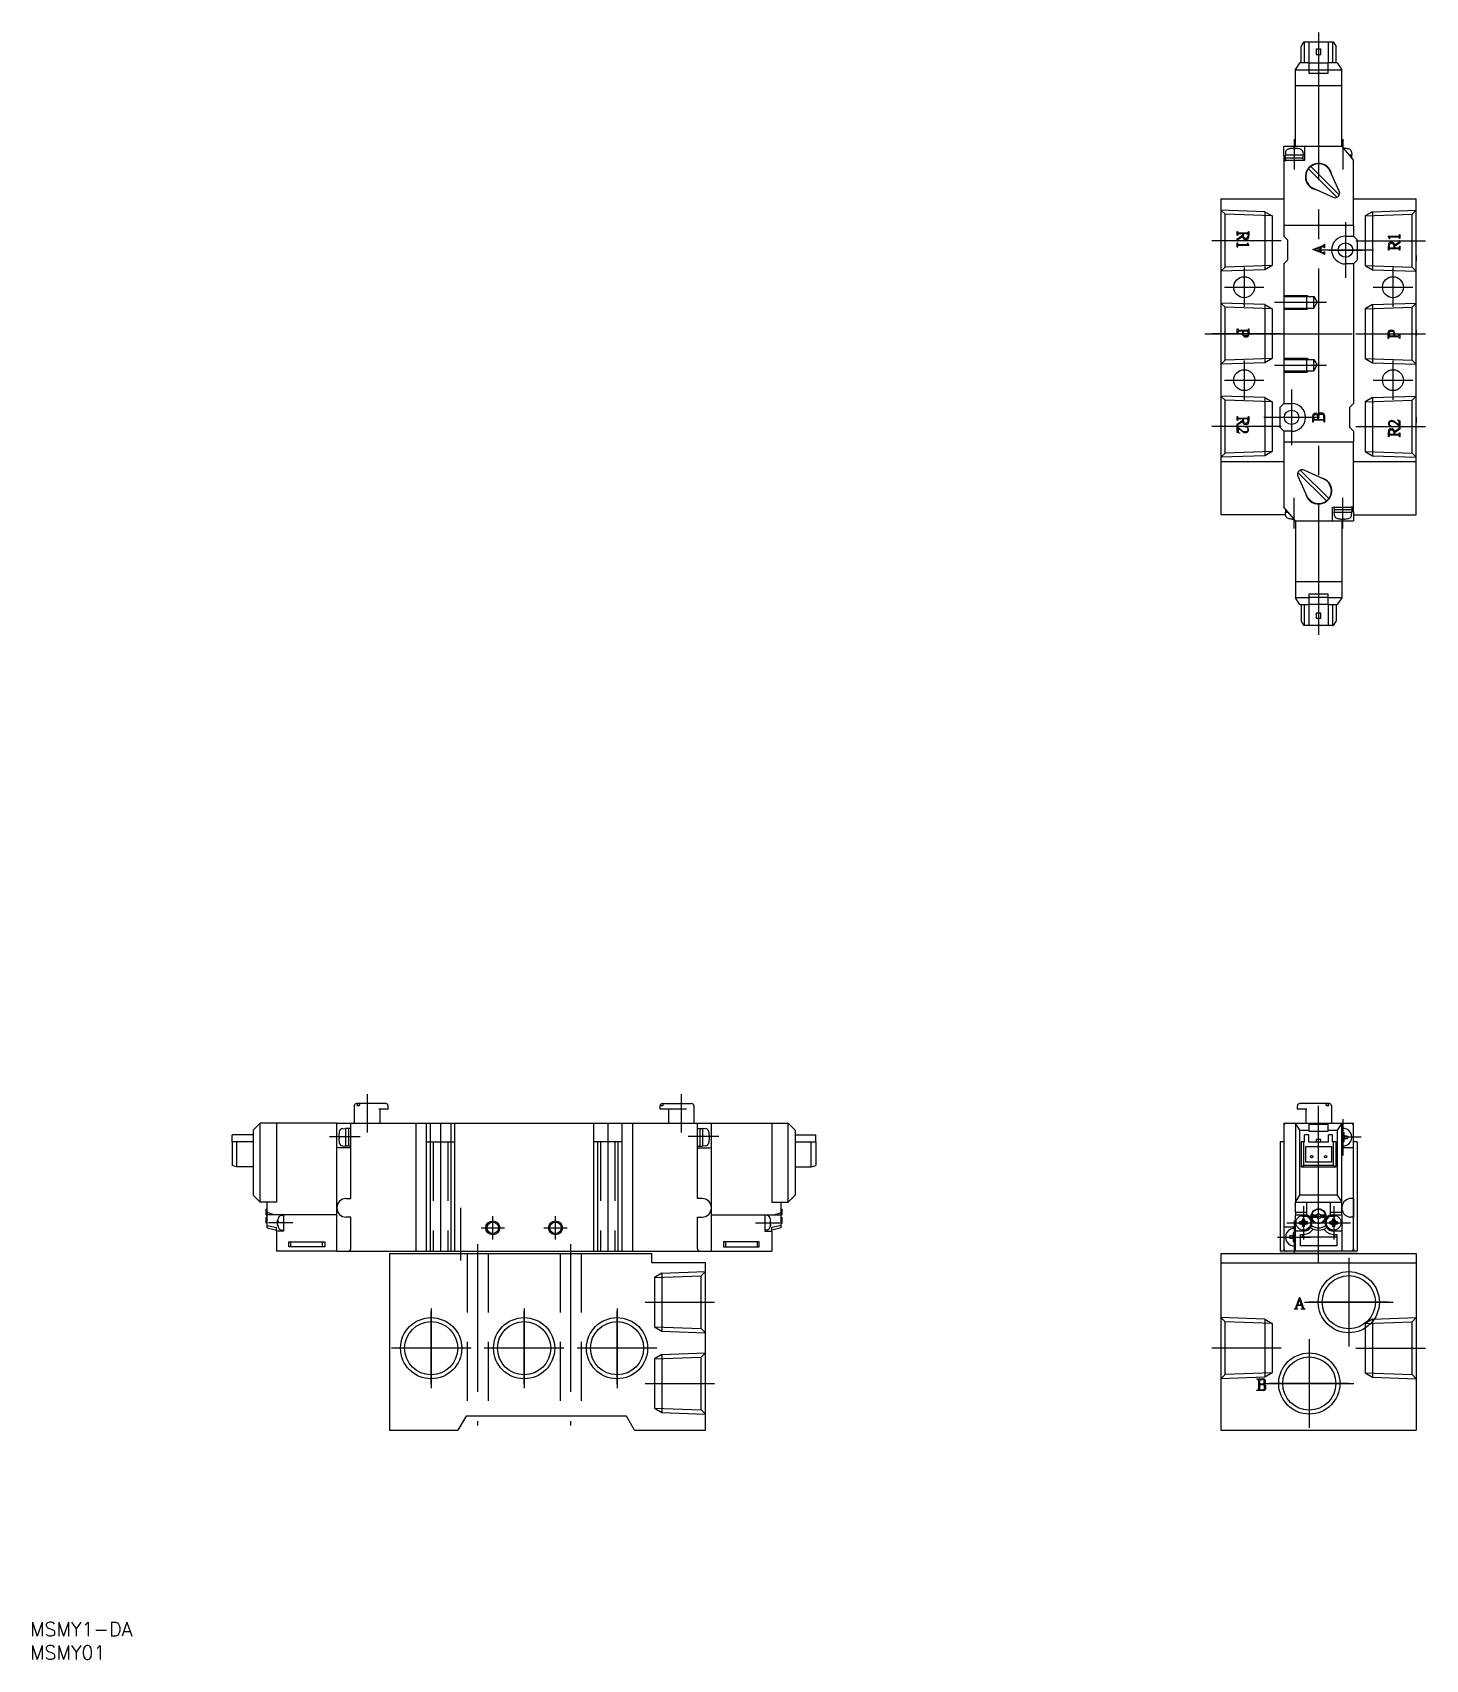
# Model space of a CAD drawing. Extents: x -256 to 44, y -314 to 36.
import ezdxf

# ---------------------------------------------------------------- set-up
doc = ezdxf.new("R2010")
doc.units = 0
doc.linetypes.add('CENTER', pattern=[50.8, 31.75, -6.35, 6.35, -6.35])
doc.linetypes.add('DASHED', pattern=[19.05, 12.7, -6.35])
doc.layers.get('0').update_dxf_attribs({"linetype": 'CONTINUOUS'})
doc.layers.add('CENTER', color=1, linetype='CENTER')
doc.styles.get("Standard").update_dxf_attribs({"font": 'txt.shx', "height": 3, "bigfont": 'bigfont.shx'})

# ---------------------------------------------------------------- blocks, each defined once
blk = doc.blocks.new('*U25')
at = {"color": 7, "linetype": 'CONTINUOUS'}
blk.add_text('MSMY1-DA', height=3, dxfattribs=at).set_placement((-256.26, -309.26))
blk = doc.blocks.new('*U26')
at = {"color": 7, "linetype": 'CONTINUOUS'}
blk.add_text('MSMY01', height=3, dxfattribs=at).set_placement((-256.26, -314.26))

msp = doc.modelspace()

# ---------------------------------------------------------------- linework, layer by layer
at = {"color": 7, "linetype": 'CONTINUOUS'}
for p, q in [((17.25, 32.8), (17.85, 33.8)), ((17.25, 29.3), (17.25, 32.8)), ((18, 33.8), (17.85, 33.8)), ((17.85, 33.8), (24.15, 33.8)), ((18, 29.3), (18, 33.8)), ((18.9, 33.8), (18.9, 29.3)), ((20.5, 32.3), (20.5, 31.1)), ((20.5, 32.3), (21.5, 32.3)), ((21.5, 31.1), (21.5, 32.3)), ((23.1, 29.3), (23.1, 33.8)), ((24, 33.8), (24, 29.3)), ((24.15, 33.8), (24.75, 32.8)), ((24.75, 29.3), (24.75, 32.8)), ((16, 27.8), (17, 29.3)), ((19, 29.3), (17, 29.3)), ((19, 27.8), (19, 29.3)), ((19, 29.3), (23, 29.3)), ((20.5, 31.1), (21.5, 31.1)), ((25, 29.3), (23, 29.3)), ((23, 29.3), (23, 27.8)), ((25, 29.3), (26, 27.8)), ((16, 11.3), (16, 27.8)), ((16, 27.8), (19, 27.8)), ((19, 27), (19, 27.8)), ((23, 27.72), (19, 27.72)), ((23, 27), (19, 27)), ((23, 27.8), (26, 27.8)), ((23, 27.8), (23, 27)), ((26, 11.3), (26, 27.8)), ((26, 24.3), (16, 24.3)), ((13.5, 9.3), (13.5, 11.3)), ((26, 11.3), (13.5, 11.3)), ((14.77, 10.8), (14.78, 10.8)), ((15.5, 10.89), (15.5, 10.8)), ((16, 10.8), (15.5, 10.8)), ((15.58, 10.8), (15.75, 11)), ((15.75, 11), (16, 11.3)), ((16, 10.8), (16, 10.89)), ((16.72, 10.8), (16.73, 10.8)), ((18, 11.3), (18, 8.3)), ((26, 11.3), (28, 8.9)), ((26.42, 10.8), (26.5, 10.8)), ((26.5, 10.8), (26.5, 10.89)), ((27.22, 10.8), (27.23, 10.8)), ((13.5, 9.3), (13.5, 8.3)), ((13.5, 8.3), (13.85, 8.72)), ((13.5, 8.3), (13.5, -5.7)), ((13.5, 8.3), (14, 8.3)), ((13.91, 10.11), (13.85, 9.4)), ((17.65, 9.4), (13.85, 9.4)), ((13.85, 8.8), (13.85, 9.4)), ((17.65, 8.8), (13.85, 8.8)), ((13.85, 8.3), (13.85, 8.8)), ((18, 8.3), (14, 8.3)), ((17.59, 10.11), (17.65, 9.4)), ((17.65, 8.8), (17.65, 9.4)), ((17.65, 8.3), (17.65, 8.8)), ((20.5, 7.5), (20.5, 7.61)), ((21.5, 7.5), (21.5, 7.61)), ((28.15, 9.4), (27.58, 9.4)), ((28, 8.9), (28.5, 8.3)), ((28.15, 8.8), (28.08, 8.8)), ((28.09, 10.11), (28.15, 9.4)), ((28.15, 8.8), (28.15, 9.4)), ((28.15, 8.72), (28.15, 8.8)), ((28.5, -5.7), (28.5, 8.3)), ((19.18, 6.12), (18.82, 6.48)), ((24.54, 0.76), (19.18, 6.12)), ((19.68, 6.62), (19.32, 6.98)), ((19.68, 6.62), (25.04, 1.26)), ((25.45, 1.68), (23.5, 5.94)), ((0, 0), (13.5, 0)), ((0, 0), (0, -68)), ((19.86, 2.3), (24.12, 0.35)), ((24.95, 0.35), (24.54, 0.76)), ((25.45, 0.85), (25.04, 1.26)), ((28.5, 0), (42, 0)), ((42, -68), (42, 0)), ((3.5, -7), (3.57, -7)), ((3.5, -7.87), (3.5, -7)), ((5.89, -7), (5.96, -7)), ((5.96, -7), (5.96, -7.89)), ((5.96, -8.21), (5.96, -7)), ((13.5, -5.7), (13.5, -8)), ((28.5, -5.7), (13.5, -5.7)), ((28.5, -5.7), (28.5, -8)), ((3.5, -8.6), (4.67, -7.81)), ((3.57, -7.87), (3.5, -7.87)), ((3.5, -9.07), (3.5, -8.6)), ((3.57, -9.07), (3.5, -9.07)), ((3.5, -9.48), (3.57, -9.48)), ((3.5, -10.36), (3.5, -9.48)), ((3.57, -10.36), (3.5, -10.36)), ((4.68, -8.09), (3.7, -8.75)), ((4.65, -7.53), (3.81, -7.53)), ((6, -10.01), (3.82, -10.01)), ((3.88, -7.32), (5.67, -7.32)), ((3.89, -9.82), (5.55, -9.82)), ((4.67, -7.81), (4.65, -7.53)), ((4.69, -8.23), (4.68, -8.09)), ((5.64, -7.53), (4.77, -7.53)), ((4.77, -7.53), (4.77, -7.93)), ((5.46, -8.71), (5.19, -8.71)), ((5.27, -8.43), (5.34, -8.43)), ((5.68, -9.44), (5.73, -9.44)), ((5.68, -9.44), (5.74, -9.69)), ((5.73, -9.44), (6, -10.01)), ((5.84, -7.73), (5.84, -7.93)), ((13.5, -8), (14.3, -8.8)), ((14.3, -8.8), (14.3, -13.2)), ((19.75, -10.87), (22, -10.03)), ((21.32, -10.49), (20.1, -10.91)), ((21.32, -11.36), (21.32, -10.49)), ((21.88, -10.29), (21.45, -10.45)), ((21.45, -10.45), (21.45, -11.39)), ((22.18, -9.75), (22.25, -9.75)), ((22.25, -9.75), (22.25, -10.54)), ((26.8, -8), (28.5, -8)), ((28.5, -8), (29.3, -8.8)), ((29.3, -8.8), (29.3, -13.2)), ((36, -8.02), (38.18, -8.02)), ((36.27, -8.58), (36, -8.02)), ((36.04, -9.82), (36.04, -11.03)), ((36.04, -11.03), (36.04, -10.14)), ((36.16, -10.3), (36.16, -10.1)), ((36.32, -8.58), (36.26, -8.34)), ((36.32, -8.58), (36.27, -8.58)), ((36.36, -10.5), (37.23, -10.5)), ((38.11, -8.21), (36.45, -8.21)), ((36.54, -9.32), (36.81, -9.32)), ((36.73, -9.6), (36.66, -9.6)), ((37.23, -10.5), (37.23, -10.1)), ((37.31, -9.8), (37.32, -9.94)), ((37.32, -9.94), (38.3, -9.28)), ((38.5, -9.42), (37.33, -10.22)), ((37.33, -10.22), (37.35, -10.5)), ((37.35, -10.5), (38.19, -10.5)), ((38.43, -7.67), (38.5, -7.67)), ((38.5, -8.55), (38.43, -8.55)), ((38.43, -8.96), (38.5, -8.96)), ((38.43, -10.16), (38.5, -10.16)), ((38.5, -7.67), (38.5, -8.55)), ((38.5, -8.96), (38.5, -9.42)), ((38.5, -10.16), (38.5, -11.03)), ((13.5, -14), (14.3, -13.2)), ((13.5, -14), (13.5, -44)), ((19.75, -10.89), (19.75, -10.87)), ((21.99, -11.71), (19.75, -10.89)), ((20.1, -10.91), (21.32, -11.36)), ((21.45, -11.39), (21.87, -11.55)), ((22.25, -10.54), (22.18, -10.54)), ((22.18, -11.36), (22.25, -11.36)), ((22.18, -11.94), (22.18, -11.97)), ((22.25, -11.97), (22.18, -11.97)), ((22.25, -11.36), (22.25, -11.97)), ((28.5, -14), (26.8, -14)), ((29.3, -13.2), (28.5, -14)), ((28.5, -14), (28.5, -44)), ((36.11, -11.03), (36.04, -11.03)), ((38.12, -10.71), (36.33, -10.71)), ((38.5, -11.03), (38.43, -11.03)), ((42, -12.18), (42, -13.12)), ((42, -13.12), (42, -13.27)), ((42, -13.27), (42, -13.32)), ((3.5, -27.94), (3.57, -27.94)), ((3.5, -28.83), (3.5, -27.94)), ((5.93, -27.94), (6, -27.94)), ((6, -27.94), (6, -29.2)), ((3.57, -28.83), (3.5, -28.83)), ((4.62, -28.47), (3.94, -28.47)), ((3.99, -28.26), (5.58, -28.26)), ((4.62, -28.47), (4.61, -28.98)), ((4.74, -28.77), (4.74, -29.02)), ((5.58, -28.47), (5.04, -28.47)), ((5.14, -29.42), (5.48, -29.42)), ((5.5, -29.7), (5.31, -29.7)), ((5.88, -29.02), (5.88, -28.77)), ((36, -30), (36, -28.74)), ((36.07, -30), (36, -30)), ((36.12, -28.92), (36.12, -29.16)), ((36.42, -29.46), (36.96, -29.46)), ((38.01, -29.68), (36.42, -29.68)), ((36.5, -28.24), (36.69, -28.24)), ((36.86, -28.52), (36.52, -28.52)), ((37.26, -29.16), (37.26, -28.92)), ((37.38, -29.46), (37.39, -28.95)), ((37.38, -29.46), (38.06, -29.46)), ((38.43, -29.11), (38.5, -29.11)), ((38.5, -30), (38.43, -30)), ((38.5, -29.11), (38.5, -30)), ((42, -28.26), (42, -29.2)), ((42, -29.2), (42, -29.35)), ((42, -29.35), (42, -29.39)), ((12.7, -44.8), (13.5, -44)), ((12.7, -49.2), (12.7, -44.8)), ((13.5, -44), (15.2, -44)), ((28.5, -44), (27.7, -44.8)), ((27.7, -49.2), (27.7, -44.8)), ((3.49, -49), (3.51, -49)), ((3.49, -50.26), (3.49, -49)), ((3.5, -46.82), (3.57, -46.82)), ((3.5, -47.69), (3.5, -46.82)), ((3.5, -48.43), (4.67, -47.63)), ((3.57, -47.69), (3.5, -47.69)), ((3.5, -48.89), (3.5, -48.43)), ((3.57, -48.89), (3.5, -48.89)), ((3.51, -49), (4.58, -49.88)), ((4.68, -47.91), (3.7, -48.57)), ((4.65, -47.35), (3.81, -47.35)), ((3.83, -47.14), (5.67, -47.14)), ((4.67, -47.63), (4.65, -47.35)), ((4.69, -48.05), (4.68, -47.91)), ((5.54, -47.35), (4.77, -47.35)), ((4.77, -47.35), (4.77, -47.75)), ((5.46, -48.53), (5.19, -48.53)), ((5.27, -48.25), (5.34, -48.25)), ((5.84, -47.65), (5.84, -47.75)), ((5.89, -46.82), (5.96, -46.82)), ((5.96, -46.82), (5.96, -47.71)), ((5.96, -48.03), (5.96, -46.82)), ((19.75, -48), (19.75, -46.66)), ((19.82, -48), (19.75, -48)), ((19.87, -47.13), (19.87, -46.83)), ((21.8, -47.64), (20.14, -47.64)), ((20.17, -47.43), (20.84, -47.43)), ((20.43, -46.16), (20.25, -46.16)), ((20.44, -46.43), (20.27, -46.43)), ((20.84, -47.43), (20.84, -46.83)), ((20.93, -46.57), (20.93, -46.72)), ((20.98, -47.43), (20.98, -46.78)), ((20.98, -47.43), (21.96, -47.43)), ((21.84, -46.38), (21.38, -46.38)), ((21.75, -46.07), (21.43, -46.07)), ((22.14, -47.21), (22.14, -46.68)), ((22.25, -48), (22.18, -48)), ((22.25, -46.57), (22.25, -48)), ((36.73, -48.91), (36.72, -48.97)), ((37.28, -47.83), (38.32, -48.69)), ((38.49, -48.98), (37.42, -48.1)), ((38.02, -47.56), (38.51, -47.73)), ((38.02, -47.62), (38.02, -47.56)), ((38.32, -48.69), (38.32, -47.95)), ((38.51, -48.98), (38.49, -48.98)), ((38.51, -47.73), (38.51, -48.98)), ((42, -46.94), (42, -47.46)), ((42, -47.03), (42, -47.91)), ((42, -47.46), (42, -48.2)), ((42, -47.91), (42, -48.09)), ((42, -48.09), (42, -48.18)), ((42, -48.18), (42, -48.2)), ((3.98, -50.43), (3.49, -50.26)), ((3.68, -49.29), (3.68, -50.04)), ((4.72, -50.15), (3.68, -49.29)), ((3.98, -50.36), (3.98, -50.43)), ((5.27, -49.08), (5.28, -49.01)), ((13.5, -50), (12.7, -49.2)), ((15.2, -50), (13.5, -50)), ((13.5, -50), (13.5, -52.3)), ((13.5, -52.3), (13.5, -66.3)), ((13.5, -52.3), (28.5, -52.3)), ((28.5, -50), (27.7, -49.2)), ((28.5, -50), (28.5, -52.3)), ((28.5, -66.3), (28.5, -52.3)), ((36.04, -49.96), (36.04, -51.17)), ((36.04, -51.17), (36.04, -50.28)), ((36.11, -51.17), (36.04, -51.17)), ((36.16, -50.33), (36.16, -50.24)), ((38.17, -50.84), (36.33, -50.84)), ((36.46, -50.63), (37.23, -50.63)), ((36.54, -49.46), (36.81, -49.46)), ((36.73, -49.74), (36.66, -49.74)), ((37.23, -50.63), (37.23, -50.24)), ((37.31, -49.93), (37.32, -50.07)), ((37.32, -50.07), (38.3, -49.41)), ((38.5, -49.56), (37.33, -50.35)), ((37.33, -50.35), (37.35, -50.63)), ((37.35, -50.63), (38.19, -50.63)), ((38.43, -49.1), (38.5, -49.1)), ((38.43, -50.3), (38.5, -50.3)), ((38.5, -51.17), (38.43, -51.17)), ((38.5, -49.1), (38.5, -49.56)), ((38.5, -50.3), (38.5, -51.17)), ((0, -56.5), (13.5, -56.5)), ((16.55, -58.85), (16.96, -59.26)), ((22.32, -64.62), (16.96, -59.26)), ((17.05, -58.35), (17.46, -58.76)), ((17.46, -58.76), (22.82, -64.12)), ((22.14, -60.3), (17.88, -58.35)), ((28.5, -56.5), (42, -56.5)), ((16.55, -59.68), (18.5, -63.94)), ((14, -66.9), (13.5, -66.3)), ((20.5, -65.5), (20.5, -65.61)), ((21.5, -65.5), (21.5, -65.61)), ((22.32, -64.62), (22.68, -64.98)), ((22.82, -64.12), (23.18, -64.48)), ((24, -66.3), (28, -66.3)), ((24, -69.3), (24, -66.3)), ((24.35, -66.3), (24.35, -66.8)), ((28.5, -66.3), (28, -66.3)), ((28.5, -66.3), (28.15, -66.72)), ((28.15, -66.3), (28.15, -66.8)), ((28.5, -67.3), (28.5, -66.3)), ((13.9, -68), (0, -68)), ((13.85, -66.72), (13.85, -66.8)), ((13.85, -66.8), (13.85, -67.4)), ((13.85, -66.8), (13.92, -66.8)), ((13.91, -68.11), (13.85, -67.4)), ((13.85, -67.4), (14.42, -67.4)), ((16, -69.3), (14, -66.9)), ((14.78, -68.8), (14.77, -68.8)), ((15.5, -68.8), (15.5, -68.89)), ((15.58, -68.8), (15.5, -68.8)), ((16, -69.3), (28.5, -69.3)), ((16, -69.3), (16, -85.8)), ((24.35, -66.8), (24.35, -67.4)), ((24.35, -66.8), (28.15, -66.8)), ((24.41, -68.11), (24.35, -67.4)), ((24.35, -67.4), (28.15, -67.4)), ((25.28, -68.8), (25.27, -68.8)), ((26, -68.8), (26, -68.89)), ((26, -68.8), (26.5, -68.8)), ((26.25, -69), (26, -69.3)), ((26, -69.3), (26, -85.8)), ((26.42, -68.8), (26.25, -69)), ((26.5, -68.89), (26.5, -68.8)), ((27.23, -68.8), (27.22, -68.8)), ((28.09, -68.11), (28.15, -67.4)), ((28.15, -66.8), (28.15, -67.4)), ((28.5, -67.3), (28.5, -69.3)), ((28.5, -68), (42, -68)), ((16, -82.3), (26, -82.3)), ((17, -87.3), (16, -85.8)), ((19, -85.8), (16, -85.8)), ((17, -87.3), (19, -87.3)), ((17.25, -87.3), (17.25, -90.8)), ((18, -91.8), (18, -87.3)), ((18.9, -87.3), (18.9, -91.8)), ((19, -85.8), (19, -85)), ((19, -85), (23, -85)), ((19, -85.72), (23, -85.72)), ((19, -87.3), (19, -85.8)), ((23, -87.3), (19, -87.3)), ((23, -85), (23, -85.8)), ((26, -85.8), (23, -85.8)), ((23, -85.8), (23, -87.3)), ((23, -87.3), (25, -87.3)), ((23.1, -91.8), (23.1, -87.3)), ((24, -87.3), (24, -91.8)), ((24.75, -87.3), (24.75, -90.8)), ((26, -85.8), (25, -87.3)), ((17.85, -91.8), (17.25, -90.8)), ((20.5, -89.1), (20.5, -90.3)), ((21.5, -89.1), (20.5, -89.1)), ((21.5, -90.3), (20.5, -90.3)), ((21.5, -90.3), (21.5, -89.1)), ((24.75, -90.8), (24.15, -91.8)), ((24.15, -91.8), (17.85, -91.8)), ((24, -91.8), (24.15, -91.8)), ((-186.51, -195.14), (-186.51, -198.89)), ((-179.77, -194.64), (-186.01, -194.64)), ((-185.44, -195.14), (-185.93, -195.14)), ((-179.31, -195.84), (-181.25, -195.84)), ((-181.01, -195.84), (-181.01, -198.89)), ((-179.77, -194.64), (-179.72, -194.64)), ((-179.31, -195.84), (-179.22, -195.84)), ((-179.22, -195.84), (-179.22, -195.14)), ((-120.69, -195.84), (-120.69, -195.14)), ((-115.02, -195.84), (-120.69, -195.84)), ((-120.11, -195.14), (-120.6, -195.14)), ((-120.19, -194.64), (-113.91, -194.64)), ((-118.91, -195.84), (-118.91, -198.89)), ((-113.41, -195.14), (-113.41, -198.89)), ((16.46, -195.84), (16.46, -195.14)), ((16.46, -195.84), (16.55, -195.84)), ((18.5, -195.84), (16.55, -195.84)), ((16.96, -194.64), (17.01, -194.64)), ((23.25, -194.64), (17.01, -194.64)), ((18.25, -195.84), (18.25, -198.89)), ((23.18, -195.14), (22.68, -195.14)), ((23.75, -195.14), (23.75, -198.89)), ((-206.76, -198.89), (-208.26, -200.39)), ((-206.76, -215.89), (-206.76, -198.89)), ((-203.26, -198.89), (-206.76, -198.89)), ((-190.26, -198.89), (-203.26, -198.89)), ((-203.26, -198.89), (-203.26, -215.89)), ((-190.26, -226.39), (-190.26, -198.89)), ((-190.26, -198.89), (-126.66, -198.89)), ((-187.26, -199.39), (-187.26, -198.89)), ((-187.26, -204.14), (-187.26, -199.39)), ((-173.26, -198.89), (-173.26, -226.39)), ((-170.96, -226.39), (-170.96, -198.89)), ((-170.16, -198.89), (-170.16, -226.39)), ((-165.76, -198.89), (-165.76, -226.39)), ((-164.96, -198.89), (-164.96, -226.39)), ((-134.96, -226.39), (-134.96, -198.89)), ((-128.96, -198.89), (-128.96, -226.39)), ((-126.66, -198.89), (-96.66, -198.89)), ((-126.66, -198.89), (-126.66, -226.39)), ((-112.66, -215.09), (-112.66, -198.89)), ((-109.66, -226.39), (-109.66, -198.89)), ((-96.66, -198.89), (-96.66, -215.89)), ((-96.66, -198.89), (-93.16, -198.89)), ((-93.16, -215.89), (-93.16, -198.89)), ((-93.16, -198.89), (-91.66, -200.39)), ((13.5, -198.89), (13.5, -226.39)), ((13.5, -198.89), (28.5, -198.89)), ((17, -200.39), (16, -198.89)), ((16, -198.89), (16, -215.89)), ((19, -200.39), (19, -198.89)), ((19, -199.09), (23, -199.09)), ((23, -198.89), (23, -200.39)), ((26, -198.89), (25, -200.39)), ((26, -215.89), (26, -198.89)), ((28.5, -225.89), (28.5, -198.89)), ((-212.76, -202.89), (-212.76, -201.39)), ((-208.26, -201.39), (-212.76, -201.39)), ((-212.76, -202.89), (-212.76, -207.99)), ((-211.76, -202.89), (-212.76, -202.89)), ((-211.76, -208.29), (-211.76, -202.89)), ((-208.26, -202.89), (-211.76, -202.89)), ((-208.26, -200.39), (-208.26, -214.39)), ((-189.75, -201.63), (-189.84, -201.63)), ((-189.84, -202.14), (-189.75, -202.14)), ((-189.75, -200.91), (-189.76, -200.91)), ((-189.76, -202.86), (-189.75, -202.86)), ((-189.75, -201.63), (-189.75, -202.14)), ((-189.06, -200.05), (-188.36, -199.99)), ((-188.36, -199.99), (-188.36, -203.79)), ((-187.76, -199.99), (-188.36, -199.99)), ((-187.76, -199.99), (-187.76, -203.79)), ((-187.26, -199.99), (-187.76, -199.99)), ((-128.96, -202.89), (-134.96, -202.89)), ((-134.16, -202.89), (-134.16, -226.39)), ((-129.76, -202.89), (-129.76, -226.39)), ((-112.66, -199.99), (-112.16, -199.99)), ((-112.16, -199.99), (-111.56, -199.99)), ((-112.16, -199.99), (-112.16, -203.79)), ((-110.85, -200.05), (-111.56, -199.99)), ((-111.56, -199.99), (-111.56, -203.79)), ((-110.16, -200.91), (-110.15, -200.91)), ((-110.16, -201.63), (-110.07, -201.63)), ((-110.16, -201.63), (-110.16, -202.14)), ((-110.07, -202.14), (-110.16, -202.14)), ((-110.15, -202.86), (-110.16, -202.86)), ((-91.66, -200.39), (-91.66, -214.39)), ((-91.66, -201.39), (-87.16, -201.39)), ((-91.66, -202.89), (-88.16, -202.89)), ((-88.16, -208.29), (-88.16, -202.89)), ((-88.16, -202.89), (-87.16, -202.89)), ((-87.16, -202.89), (-87.16, -201.39)), ((-87.16, -202.89), (-87.16, -207.99)), ((13.5, -202.89), (12.7, -202.89)), ((12.7, -202.89), (12.7, -226.39)), ((17, -200.39), (19, -200.39)), ((17, -214.39), (17, -200.39)), ((17.85, -202.89), (17.25, -202.89)), ((17.25, -202.89), (17.25, -208.29)), ((17.85, -202.89), (18, -202.89)), ((17.85, -207.99), (17.85, -202.89)), ((18, -202.89), (18, -201.39)), ((18.9, -201.39), (18, -201.39)), ((18.9, -202.89), (18.9, -201.39)), ((18.9, -202.89), (23.1, -202.89)), ((19, -200.67), (19, -200.39)), ((23, -200.67), (19, -200.67)), ((21.5, -202.39), (20.5, -202.39)), ((20.5, -202.39), (20.5, -202.89)), ((21.5, -202.89), (21.5, -202.39)), ((23, -200.39), (23, -200.67)), ((23, -200.39), (25, -200.39)), ((23.1, -202.89), (23.1, -201.39)), ((24, -201.39), (23.1, -201.39)), ((24, -202.89), (24, -201.39)), ((24, -202.89), (24.15, -202.89)), ((24.75, -202.89), (24.15, -202.89)), ((24.15, -202.89), (24.15, -207.99)), ((24.75, -208.29), (24.75, -202.89)), ((25, -200.39), (25, -214.39)), ((26, -200.91), (26.5, -200.91)), ((26.5, -201.63), (26, -201.63)), ((26, -201.64), (26.25, -201.89)), ((26.25, -201.89), (26, -201.89)), ((26.25, -201.89), (26, -202.14)), ((26, -202.14), (26.5, -202.14)), ((26.5, -202.86), (26, -202.86)), ((26.5, -201.63), (26.25, -201.89)), ((26.25, -201.89), (26.25, -201.63)), ((26.5, -202.14), (26.25, -201.89)), ((26.25, -202.14), (26.25, -201.89)), ((26.5, -201.63), (26.5, -200.91)), ((27.22, -201.63), (26.5, -201.63)), ((26.5, -201.63), (26.5, -202.14)), ((26.5, -202.14), (27.22, -202.14)), ((26.5, -202.86), (26.5, -202.14)), ((27.22, -201.63), (27.22, -202.14)), ((29.3, -202.89), (28.5, -202.89)), ((29.3, -202.89), (29.3, -226.39)), ((-189.96, -204.14), (-190.26, -204.12)), ((-187.26, -204.14), (-189.96, -204.14)), ((-189.06, -203.72), (-188.36, -203.79)), ((-187.26, -203.79), (-188.36, -203.79)), ((-187.26, -215.09), (-187.26, -204.14)), ((-112.66, -203.79), (-111.56, -203.79)), ((-112.66, -204.14), (-109.96, -204.14)), ((-110.85, -203.72), (-111.56, -203.79)), ((-109.96, -204.14), (-109.66, -204.12)), ((18.25, -207.29), (18.25, -203.89)), ((18.25, -203.89), (23.75, -203.89)), ((23.75, -203.89), (23.75, -207.29)), ((28.5, -204.14), (26.25, -204.14)), ((-211.76, -208.29), (-212.76, -207.99)), ((-208.26, -208.29), (-211.76, -208.29)), ((-91.66, -208.29), (-88.16, -208.29)), ((-88.16, -208.29), (-87.16, -207.99)), ((17.85, -207.99), (17.25, -208.29)), ((17.25, -208.29), (24.75, -208.29)), ((24.15, -207.99), (17.85, -207.99)), ((23.75, -207.29), (18.25, -207.29)), ((24.75, -208.29), (24.15, -207.99)), ((-208.26, -214.39), (-206.76, -215.89)), ((-203.26, -215.89), (-206.76, -215.89)), ((-205.26, -218.09), (-205.26, -215.89)), ((-188.26, -215.09), (-187.26, -215.09)), ((-111.66, -215.09), (-112.66, -215.09)), ((-96.66, -215.89), (-93.16, -215.89)), ((-94.66, -218.09), (-94.66, -215.89)), ((-91.66, -214.39), (-93.16, -215.89)), ((16, -215.89), (17, -214.39)), ((16, -218.09), (16, -215.89)), ((16, -215.89), (26, -215.89)), ((25, -214.39), (17, -214.39)), ((18.4, -215.89), (18.4, -218.59)), ((23.6, -218.59), (23.6, -215.89)), ((25, -214.39), (26, -215.89)), ((26, -218.09), (26, -215.89)), ((28.5, -215.09), (27.69, -215.09)), ((28.5, -215.09), (28.5, -219.09)), ((-205.26, -217.39), (-205.46, -217.39)), ((-205.46, -218.59), (-205.46, -217.39)), ((-205.46, -218.59), (-205.26, -218.59)), ((-205.26, -219.19), (-205.46, -219.19)), ((-205.46, -220.39), (-205.46, -219.19)), ((-205.26, -220.39), (-205.46, -220.39)), ((-205.26, -218.59), (-205.26, -218.09)), ((-203.76, -218.59), (-205.26, -218.09)), ((-190.26, -218.59), (-205.26, -218.59)), ((-205.26, -220.87), (-205.26, -218.59)), ((-202.9, -219.42), (-203, -219.76)), ((-203, -219.95), (-203, -219.76)), ((-202.9, -219.87), (-203, -219.95)), ((-203, -219.95), (-202.9, -219.97)), ((-203, -220.18), (-203, -219.95)), ((-203, -220.18), (-202.9, -220.17)), ((-203, -220.18), (-202.9, -220.27)), ((-202.9, -220.3), (-203, -220.39)), ((-202.9, -220.3), (-203, -220.39)), ((-203, -220.7), (-203, -220.39)), ((-202.9, -219.87), (-202.9, -220.3)), ((-202.23, -218.73), (-201.76, -218.69)), ((-201.76, -218.59), (-201.76, -222.11)), ((-201.76, -218.69), (-201.76, -221.89)), ((-187.26, -219.09), (-188.26, -219.09)), ((-187.26, -225.89), (-187.26, -219.09)), ((-112.66, -225.89), (-112.66, -219.09)), ((-112.66, -219.09), (-111.66, -219.09)), ((-109.66, -218.59), (-94.66, -218.59)), ((-98.16, -218.59), (-98.16, -222.11)), ((-97.68, -218.73), (-98.16, -218.69)), ((-98.16, -218.69), (-98.16, -221.89)), ((-97.01, -219.42), (-96.91, -219.76)), ((-97.01, -219.87), (-97.01, -220.3)), ((-97.01, -219.87), (-96.91, -219.95)), ((-96.91, -219.95), (-97.01, -219.97)), ((-96.91, -220.18), (-97.01, -220.17)), ((-96.91, -220.18), (-97.01, -220.27)), ((-97.01, -220.3), (-96.91, -220.39)), ((-97.01, -220.3), (-96.91, -220.39)), ((-96.91, -219.95), (-96.91, -219.76)), ((-96.91, -220.18), (-96.91, -219.95)), ((-96.91, -220.7), (-96.91, -220.39)), ((-96.16, -218.59), (-94.66, -218.09)), ((-94.66, -217.39), (-94.46, -217.39)), ((-94.66, -218.59), (-94.66, -218.09)), ((-94.46, -218.59), (-94.66, -218.59)), ((-94.66, -220.87), (-94.66, -218.59)), ((-94.66, -219.19), (-94.46, -219.19)), ((-94.66, -220.39), (-94.46, -220.39)), ((-94.46, -218.59), (-94.46, -217.39)), ((-94.46, -220.39), (-94.46, -219.19)), ((16, -218.09), (16, -218.59)), ((18.4, -218.09), (16, -218.09)), ((16, -222.11), (16, -218.59)), ((16, -218.59), (18.4, -218.59)), ((17.26, -220.06), (16.91, -220.06)), ((16.91, -220.51), (16.91, -220.06)), ((16.91, -220.51), (17.26, -220.51)), ((17.53, -220.06), (17.26, -220.06)), ((17.53, -220.51), (17.26, -220.51)), ((17.53, -219.44), (17.53, -219.8)), ((17.53, -219.44), (17.97, -219.44)), ((17.53, -219.8), (17.53, -220.06)), ((17.53, -220.51), (17.53, -220.06)), ((17.97, -220.06), (17.53, -220.06)), ((17.53, -220.06), (17.75, -220.29)), ((17.53, -220.29), (17.75, -220.29)), ((17.75, -220.29), (17.53, -220.51)), ((17.53, -220.51), (17.53, -220.77)), ((17.53, -220.51), (17.97, -220.51)), ((17.75, -220.29), (17.97, -220.06)), ((17.75, -220.29), (17.75, -220.06)), ((17.75, -220.29), (17.97, -220.29)), ((17.97, -220.51), (17.75, -220.29)), ((17.75, -220.51), (17.75, -220.29)), ((17.97, -219.8), (17.97, -219.44)), ((17.97, -219.8), (17.97, -220.06)), ((18.24, -220.06), (17.97, -220.06)), ((17.97, -220.06), (17.97, -220.51)), ((17.97, -220.51), (17.97, -220.77)), ((18.24, -220.51), (17.97, -220.51)), ((18.59, -220.06), (18.24, -220.06)), ((18.24, -220.51), (18.59, -220.51)), ((18.59, -220.51), (18.59, -220.06)), ((19.53, -218.59), (20.6, -218.59)), ((20.6, -219.19), (19.53, -219.19)), ((21.4, -218.59), (22.47, -218.59)), ((22.47, -219.19), (21.4, -219.19)), ((23.76, -220.06), (23.41, -220.06)), ((23.41, -220.51), (23.41, -220.06)), ((23.41, -220.51), (23.76, -220.51)), ((26, -218.09), (23.6, -218.09)), ((23.6, -218.59), (26, -218.59)), ((24.03, -220.06), (23.76, -220.06)), ((24.03, -220.51), (23.76, -220.51)), ((24.03, -219.44), (24.03, -219.8)), ((24.03, -219.44), (24.47, -219.44)), ((24.03, -219.8), (24.03, -220.06)), ((24.03, -220.51), (24.03, -220.06)), ((24.47, -220.06), (24.03, -220.06)), ((24.03, -220.06), (24.25, -220.29)), ((24.03, -220.29), (24.25, -220.29)), ((24.25, -220.29), (24.03, -220.51)), ((24.03, -220.51), (24.03, -220.77)), ((24.03, -220.51), (24.47, -220.51)), ((24.25, -220.29), (24.47, -220.06)), ((24.25, -220.29), (24.25, -220.06)), ((24.25, -220.29), (24.47, -220.29)), ((24.47, -220.51), (24.25, -220.29)), ((24.25, -220.51), (24.25, -220.29)), ((24.47, -219.8), (24.47, -219.44)), ((24.47, -219.8), (24.47, -220.06)), ((24.74, -220.06), (24.47, -220.06)), ((24.47, -220.06), (24.47, -220.51)), ((24.47, -220.51), (24.47, -220.77)), ((24.74, -220.51), (24.47, -220.51)), ((25.09, -220.06), (24.74, -220.06)), ((24.74, -220.51), (25.09, -220.51)), ((25.09, -220.06), (25.09, -220.51)), ((26, -218.59), (26, -218.09)), ((26, -218.59), (26, -222.11)), ((28.5, -219.09), (27.69, -219.09)), ((-205.26, -220.87), (-203.26, -221.33)), ((-205.26, -221.39), (-205.26, -220.87)), ((-205.26, -221.39), (-203.26, -221.89)), ((-203.26, -222.11), (-203.26, -221.33)), ((-201.76, -222.11), (-203.26, -222.11)), ((-203.26, -222.11), (-203.26, -226.39)), ((-203, -220.81), (-203, -220.7)), ((-203, -220.7), (-202.9, -221.05)), ((-203, -220.81), (-202.97, -220.8)), ((-203, -220.81), (-202.9, -221.15)), ((-202.9, -221.05), (-202.9, -221.15)), ((-202.23, -221.84), (-201.76, -221.89)), ((-97.68, -221.84), (-98.16, -221.89)), ((-98.16, -222.11), (-96.66, -222.11)), ((-96.91, -220.7), (-97.01, -221.05)), ((-96.91, -220.81), (-97.01, -221.15)), ((-97.01, -221.05), (-97.01, -221.15)), ((-96.91, -220.81), (-96.94, -220.8)), ((-96.91, -220.81), (-96.91, -220.7)), ((-94.65, -220.87), (-96.66, -221.33)), ((-96.66, -222.11), (-96.66, -221.33)), ((-94.66, -221.39), (-96.66, -221.89)), ((-96.66, -222.11), (-96.66, -226.39)), ((-94.66, -221.39), (-94.66, -220.87)), ((13.5, -221.14), (15.75, -221.14)), ((15.5, -223.13), (14.78, -223.13)), ((14.78, -223.64), (14.78, -223.13)), ((14.78, -223.64), (15.5, -223.64)), ((15.5, -222.41), (15.5, -223.13)), ((15.5, -222.41), (16, -222.41)), ((15.5, -223.13), (15.75, -223.39)), ((16, -223.13), (15.5, -223.13)), ((15.5, -223.64), (15.5, -223.13)), ((15.75, -223.39), (15.5, -223.39)), ((15.75, -223.39), (15.5, -223.64)), ((15.5, -223.64), (15.5, -224.36)), ((15.5, -223.64), (16, -223.64)), ((15.75, -223.39), (15.75, -223.13)), ((16, -223.14), (15.75, -223.39)), ((16, -223.39), (15.75, -223.39)), ((16, -223.64), (15.75, -223.39)), ((15.75, -223.64), (15.75, -223.39)), ((17.75, -222.11), (16, -222.11)), ((16, -226.39), (16, -222.11)), ((17.1, -225.29), (17.1, -222.79)), ((17.1, -222.79), (17.75, -222.79)), ((17.1, -223.29), (24.9, -223.29)), ((17.53, -220.77), (17.53, -221.13)), ((17.97, -221.13), (17.53, -221.13)), ((17.6, -223.29), (17.6, -222.79)), ((17.97, -221.13), (17.97, -220.77)), ((24.03, -220.77), (24.03, -221.13)), ((24.47, -221.13), (24.03, -221.13)), ((26, -222.11), (24.25, -222.11)), ((24.25, -222.79), (24.9, -222.79)), ((24.4, -222.79), (24.4, -223.29)), ((24.47, -221.13), (24.47, -220.77)), ((24.9, -222.79), (24.9, -225.29)), ((26, -222.11), (26, -226.39)), ((-190.26, -226.39), (-203.26, -226.39)), ((-200.56, -225.49), (-200.56, -224.39)), ((-200.56, -224.39), (-192.86, -224.39)), ((-192.86, -225.49), (-200.56, -225.49)), ((-200.16, -225.49), (-200.16, -224.39)), ((-193.36, -225.49), (-193.36, -224.39)), ((-192.86, -224.39), (-192.86, -225.49)), ((-190.26, -226.39), (-126.66, -226.39)), ((-178.96, -226.89), (-178.96, -264.89)), ((-178.96, -226.89), (-122.46, -226.89)), ((-126.66, -226.39), (-96.66, -226.39)), ((-122.46, -228.89), (-122.46, -226.89)), ((-107.06, -224.39), (-107.06, -225.49)), ((-99.36, -224.39), (-107.06, -224.39)), ((-107.06, -225.49), (-99.36, -225.49)), ((-106.56, -225.49), (-106.56, -224.39)), ((-99.76, -225.49), (-99.76, -224.39)), ((-99.36, -225.49), (-99.36, -224.39)), ((0, -226.89), (42, -226.89)), ((0, -226.89), (0, -264.89)), ((29.3, -226.39), (12.7, -226.39)), ((12.7, -226.89), (29.3, -226.89)), ((29.3, -226.89), (12.7, -226.89)), ((15.5, -224.36), (16, -224.36)), ((24.9, -225.29), (17.1, -225.29)), ((28.5, -225.89), (28.5, -226.39)), ((42, -226.89), (42, -264.89)), ((-110.96, -228.89), (-122.46, -228.89)), ((-110.96, -264.89), (-110.96, -228.89)), ((0, -228.89), (42, -228.89)), ((16.1, -238.62), (16.92, -236.39)), ((16.89, -236.73), (16.45, -237.96)), ((16.45, -237.96), (17.31, -237.96)), ((17.31, -237.96), (16.89, -236.73)), ((16.92, -236.39), (16.93, -236.39)), ((16.93, -236.39), (17.78, -238.64)), ((15.87, -238.81), (15.84, -238.82)), ((15.84, -238.89), (15.84, -238.82)), ((16.45, -238.89), (15.84, -238.89)), ((16.42, -238.08), (16.25, -238.5)), ((17.36, -238.08), (16.42, -238.08)), ((16.45, -238.82), (16.45, -238.89)), ((17.27, -238.89), (17.27, -238.82)), ((18.06, -238.89), (17.27, -238.89)), ((17.51, -238.51), (17.36, -238.08)), ((18.06, -238.82), (18.06, -238.89)), ((7.74, -253.89), (9.08, -253.89)), ((7.74, -253.95), (7.74, -253.89)), ((8.11, -255.94), (8.11, -254.28)), ((8.32, -254.3), (8.32, -254.98)), ((8.32, -254.98), (8.91, -254.97)), ((8.32, -255.11), (8.32, -256.09)), ((8.32, -255.11), (8.96, -255.11)), ((8.62, -254), (8.91, -254)), ((9.17, -255.07), (9.02, -255.07)), ((9.31, -254.57), (9.31, -254.4)), ((9.36, -255.97), (9.36, -255.51)), ((9.58, -254.57), (9.58, -254.39)), ((7.74, -256.39), (7.74, -256.32)), ((9.17, -256.39), (7.74, -256.39)), ((8.53, -256.27), (9.06, -256.27)), ((9.67, -255.89), (9.67, -255.57)), ((-162.46, -261.89), (-164.19, -264.89)), ((-127.96, -261.89), (-162.46, -261.89)), ((-126.22, -264.89), (-127.96, -261.89)), ((-178.96, -264.89), (-164.19, -264.89)), ((-126.22, -264.89), (-110.96, -264.89)), ((0, -264.89), (42, -264.89))]:
    msp.add_line(p, q, dxfattribs=at)
at = {"color": 3, "linetype": 'DASHED'}
for p, q in [((9.4, -2.75), (0, -2.42)), ((0.89, -3.31), (0, -2.42)), ((10.98, -3.66), (0.89, -3.31)), ((0.89, -14.69), (0.89, -3.31)), ((9.4, -2.75), (10.98, -3.66)), ((9.4, -2.75), (9.4, -15.25)), ((32.6, -2.75), (31.02, -3.66)), ((31.02, -3.66), (41.11, -3.31)), ((32.6, -2.75), (42, -2.42)), ((32.6, -2.75), (32.6, -15.25)), ((41.11, -3.31), (42, -2.42)), ((41.11, -14.69), (41.11, -3.31)), ((10.98, -3.66), (10.98, -14.34)), ((31.02, -3.66), (31.02, -14.34)), ((0.89, -14.69), (0, -15.58)), ((9.4, -15.25), (0, -15.58)), ((10.98, -14.34), (0.89, -14.69)), ((10.98, -14.34), (9.4, -15.25)), ((31.02, -14.34), (32.6, -15.25)), ((31.02, -14.34), (41.11, -14.69)), ((32.6, -15.25), (42, -15.58)), ((41.11, -14.69), (42, -15.58)), ((13.5, -20.75), (18.5, -20.75)), ((18.5, -20.75), (18.97, -21.02)), ((18.5, -23.75), (18.5, -20.75)), ((9.4, -22.75), (0, -22.42)), ((0.89, -23.31), (0, -22.42)), ((10.98, -23.66), (0.89, -23.31)), ((0.89, -34.69), (0.89, -23.31)), ((9.4, -22.75), (10.98, -23.66)), ((9.4, -22.75), (9.4, -35.25)), ((10.98, -23.66), (10.98, -34.34)), ((13.5, -21.02), (20, -21.02)), ((13.5, -23.48), (20, -23.48)), ((13.5, -23.75), (18.5, -23.75)), ((18.5, -23.75), (18.97, -23.48)), ((20, -23.48), (20, -21.02)), ((20, -21.02), (20.71, -22.25)), ((20, -23.48), (20.71, -22.25)), ((32.6, -22.75), (31.02, -23.66)), ((31.02, -23.66), (41.11, -23.31)), ((31.02, -23.66), (31.02, -34.34)), ((32.6, -22.75), (42, -22.42)), ((32.6, -22.75), (32.6, -35.25)), ((41.11, -23.31), (42, -22.42)), ((41.11, -34.69), (41.11, -23.31)), ((0.89, -34.69), (0, -35.58)), ((10.98, -34.34), (0.89, -34.69)), ((10.98, -34.34), (9.4, -35.25)), ((13.5, -34.25), (18.5, -34.25)), ((13.5, -34.52), (20, -34.52)), ((18.5, -34.25), (18.97, -34.52)), ((18.5, -37.25), (18.5, -34.25)), ((20, -36.98), (20, -34.52)), ((20, -34.52), (20.71, -35.75)), ((31.02, -34.34), (32.6, -35.25)), ((31.02, -34.34), (41.11, -34.69)), ((41.11, -34.69), (42, -35.58)), ((9.4, -35.25), (0, -35.58)), ((13.5, -36.98), (20, -36.98)), ((13.5, -37.25), (18.5, -37.25)), ((18.5, -37.25), (18.97, -36.98)), ((20, -36.98), (20.71, -35.75)), ((32.6, -35.25), (42, -35.58)), ((9.4, -42.75), (0, -42.42)), ((0.89, -43.31), (0, -42.42)), ((10.98, -43.66), (0.89, -43.31)), ((0.89, -54.69), (0.89, -43.31)), ((9.4, -42.75), (10.98, -43.66)), ((9.4, -42.75), (9.4, -55.25)), ((10.98, -43.66), (10.98, -54.34)), ((32.6, -42.75), (31.02, -43.66)), ((31.02, -43.66), (41.11, -43.31)), ((31.02, -43.66), (31.02, -54.34)), ((32.6, -42.75), (42, -42.42)), ((32.6, -42.75), (32.6, -55.25)), ((41.11, -43.31), (42, -42.42)), ((41.11, -54.69), (41.11, -43.31)), ((0.89, -54.69), (0, -55.58)), ((9.4, -55.25), (0, -55.58)), ((10.98, -54.34), (0.89, -54.69)), ((10.98, -54.34), (9.4, -55.25)), ((31.02, -54.34), (32.6, -55.25)), ((31.02, -54.34), (41.11, -54.69)), ((32.6, -55.25), (42, -55.58)), ((41.11, -54.69), (42, -55.58)), ((-170.96, -202.89), (-164.96, -202.89)), ((-169.51, -202.89), (-169.51, -226.39)), ((-166.41, -202.89), (-166.41, -226.39)), ((-133.51, -202.89), (-133.51, -226.39)), ((-130.41, -202.89), (-130.41, -226.39)), ((-162.21, -226.89), (-162.21, -261.89)), ((-157.71, -226.89), (-157.71, -261.89)), ((-142.21, -226.89), (-142.21, -261.89)), ((-137.71, -226.89), (-137.71, -261.89)), ((-120.36, -231.13), (-110.96, -230.81)), ((-111.84, -231.69), (-110.96, -230.81)), ((-120.36, -231.13), (-121.93, -232.05)), ((-121.93, -232.05), (-111.84, -231.69)), ((-121.93, -232.05), (-121.93, -242.72)), ((-120.36, -231.13), (-120.36, -243.64)), ((-111.84, -243.08), (-111.84, -231.69)), ((9.4, -241.03), (0, -240.71)), ((0.89, -241.59), (0, -240.71)), ((9.4, -241.03), (10.98, -241.95)), ((9.4, -241.03), (9.4, -253.54)), ((32.6, -241.03), (31.02, -241.95)), ((32.6, -241.03), (42, -240.71)), ((32.6, -241.03), (32.6, -253.54)), ((41.11, -241.59), (42, -240.71)), ((-121.93, -242.72), (-120.36, -243.64)), ((-121.93, -242.72), (-111.84, -243.08)), ((-120.36, -243.64), (-110.96, -243.96)), ((-111.84, -243.08), (-110.96, -243.96)), ((10.98, -241.95), (0.89, -241.59)), ((0.89, -252.98), (0.89, -241.59)), ((10.98, -241.95), (10.98, -252.62)), ((31.02, -241.95), (41.11, -241.59)), ((31.02, -241.95), (31.02, -252.62)), ((41.11, -252.98), (41.11, -241.59)), ((-120.36, -248.63), (-110.96, -248.31)), ((-111.84, -249.19), (-110.96, -248.31)), ((-120.36, -248.63), (-121.93, -249.55)), ((-121.93, -249.55), (-111.84, -249.19)), ((-121.93, -249.55), (-121.93, -260.22)), ((-120.36, -248.63), (-120.36, -261.14)), ((-111.84, -260.58), (-111.84, -249.19)), ((0.89, -252.98), (0, -253.86)), ((9.4, -253.54), (0, -253.86)), ((10.98, -252.62), (0.89, -252.98)), ((10.98, -252.62), (9.4, -253.54)), ((31.02, -252.62), (32.6, -253.54)), ((31.02, -252.62), (41.11, -252.98)), ((32.6, -253.54), (42, -253.86)), ((41.11, -252.98), (42, -253.86)), ((-121.93, -260.22), (-120.36, -261.14)), ((-121.93, -260.22), (-111.84, -260.58)), ((-120.36, -261.14), (-110.96, -261.46)), ((-111.84, -260.58), (-110.96, -261.46))]:
    msp.add_line(p, q, dxfattribs=at)
at = {"color": 7, "linetype": 'CONTINUOUS'}
for centre, radius in [((26.8, -11), 1.55), ((5, -19), 2.25), ((37, -19), 2.25), ((5, -39), 2.25), ((37, -39), 2.25), ((15.2, -47), 1.55), ((19.5, -206.09), 0.25), ((22.5, -206.09), 0.25), ((-156.71, -221.39), 1.23), ((-143.21, -221.39), 1.23), ((17.75, -220.29), 1.6), ((21, -218.89), 1.6), ((24.25, -220.29), 1.6), ((27.5, -237.39), 5.72), ((-169.96, -247.29), 5.72), ((-149.96, -247.29), 5.72), ((-129.96, -247.29), 5.72), ((19, -254.89), 5.72)]:
    msp.add_circle(centre, radius, dxfattribs=at)
at = {"color": 3, "linetype": 'CONTINUOUS'}
for centre, radius in [((-156.71, -221.39), 1.5), ((-143.21, -221.39), 1.5), ((27.5, -237.39), 6.58), ((-169.96, -247.29), 6.58), ((-149.96, -247.29), 6.58), ((-129.96, -247.29), 6.58), ((19, -254.89), 6.58)]:
    msp.add_circle(centre, radius, dxfattribs=at)
at = {"color": 7, "linetype": 'CONTINUOUS'}
for centre, radius, start, end in [((14.61, 10.05), 0.7, 105.3851, 175), ((15.75, 5.9), 5, 101.262, 105.3851), ((15.75, 5.9), 4.99, 92.8984, 101.2219), ((15.75, 5.9), 4.99, 78.7781, 87.1016), ((15.75, 5.9), 5, 74.6149, 78.738), ((16.89, 10.05), 0.7, 5, 74.6149), ((26.25, 5.9), 4.99, 78.7781, 87.1016), ((26.25, 5.9), 5, 74.6149, 78.738), ((27.39, 10.05), 0.7, 5, 74.6149), ((21, 4.8), 2.85, 9.2899, 260.7101), ((21, 4.8), 2.75, 24.5127, 127.688), ((21, 4.8), 2.75, 142.312, 245.4873), ((21, 4.8), 2.75, 127.688, 142.312), ((24.54, 1.26), 1, 245.4873, 294.5127), ((24.54, 1.26), 1, 294.5127, 335.4873), ((24.54, 1.26), 1, 335.4873, 24.5127), ((3.85, -7.03), 0.289, 173.4865, 274.7379), ((5.6, -7.04), 0.291, 283.4466, 7.4683), ((3.81, -10.27), 0.257, 86.271, 200.6976), ((3.86, -7.83), 0.299, 100.7577, 188.423), ((3.89, -9.02), 0.324, 125.1023, 188.7951), ((3.84, -9.55), 0.28, 165.9039, 280.0669), ((5.19, -8.21), 0.5, 182.7263, 270), ((5.27, -7.93), 0.5, 180, 270), ((5.34, -7.93), 0.5, 270, 0), ((5.46, -8.21), 0.5, 270, 0), ((5.56, -9.64), 0.186, 266.7303, 344.7245), ((5.64, -7.73), 0.2, 0, 90), ((22.01, -10.44), 0.2, 330.8036, 131.4854), ((21.67, -9.61), 0.533, 309.0811, 345.282), ((26.8, -11), 3, 90, 270), ((36.54, -9.82), 0.5, 90, 180), ((36.66, -10.1), 0.5, 90, 180), ((36.36, -10.3), 0.2, 180, 270), ((36.44, -8.39), 0.186, 86.7303, 164.7245), ((36.73, -10.1), 0.5, 0, 90), ((36.81, -9.82), 0.5, 2.7263, 90), ((38.16, -8.48), 0.28, 345.9039, 100.0669), ((38.19, -7.76), 0.257, 266.271, 20.6976), ((38.14, -10.2), 0.299, 280.7577, 8.423), ((38.11, -9.01), 0.324, 305.1023, 8.7951), ((21.97, -11.36), 0.218, 243.7581, 359.5928), ((21.88, -11.99), 0.3, 10.8916, 69.7993), ((36.4, -10.99), 0.291, 103.4466, 187.4683), ((38.15, -11), 0.289, 353.4865, 94.7379), ((3.98, -27.84), 0.424, 193.8504, 271.6799), ((5.66, -27.99), 0.281, 254.1421, 10.6789), ((3.98, -28.89), 0.414, 94.5785, 172.2392), ((5.31, -29), 0.7, 178.888, 270), ((5.04, -28.77), 0.3, 90, 180), ((5.14, -29.02), 0.4, 180, 270), ((5.48, -29.02), 0.4, 270, 0), ((5.5, -29.2), 0.5, 270, 0), ((5.58, -28.77), 0.3, 360, 90), ((36.5, -28.74), 0.5, 90, 180), ((36.34, -29.95), 0.281, 74.1421, 190.6789), ((36.52, -28.92), 0.4, 90, 180), ((36.42, -29.16), 0.3, 180, 270), ((36.69, -28.94), 0.7, 358.888, 90), ((36.86, -28.92), 0.4, 0, 90), ((36.96, -29.16), 0.3, 270, 0), ((38.02, -30.1), 0.424, 13.8504, 91.6799), ((38.02, -29.05), 0.414, 274.5785, 352.2392), ((15.2, -47), 3, 270, 90), ((3.85, -46.85), 0.289, 173.4525, 265.8546), ((3.86, -47.65), 0.299, 100.9305, 188.3936), ((3.83, -48.81), 0.276, 118.6728, 195.2246), ((5.19, -48.03), 0.5, 182.7263, 270), ((5.27, -47.75), 0.5, 180, 270), ((5.34, -47.75), 0.5, 270, 0), ((5.46, -48.03), 0.5, 270, 0), ((5.54, -47.65), 0.3, 0, 90), ((5.6, -46.86), 0.291, 283.4466, 7.4683), ((20.25, -46.66), 0.5, 90, 180), ((20.12, -47.95), 0.311, 86.4208, 189.7825), ((20.27, -46.83), 0.4, 90, 180), ((20.17, -47.13), 0.3, 180, 270), ((20.43, -46.66), 0.5, 0, 90), ((20.44, -46.83), 0.4, 0.507, 90), ((21.43, -46.57), 0.5, 90, 180), ((21.38, -46.78), 0.4, 90, 180), ((21.75, -46.57), 0.5, 0, 90), ((21.88, -47.94), 0.311, 348.4413, 104.1745), ((21.84, -46.68), 0.3, 0, 90), ((21.94, -47.23), 0.195, 274.039, 6.0231), ((36.68, -48.34), 0.634, 90, 274.1928), ((36.66, -48.41), 0.506, 74.799, 277.8802), ((36.79, -48.66), 0.962, 59.5707, 96.6535), ((36.72, -49.3), 1.38, 59.7423, 86.9824), ((38.03, -47.92), 0.291, 353.7269, 92.6172), ((3.97, -50.07), 0.291, 173.7269, 272.6172), ((5.28, -48.69), 1.38, 239.7423, 266.9824), ((5.21, -49.32), 0.962, 239.5707, 276.6535), ((5.34, -49.58), 0.506, 254.799, 97.8802), ((5.32, -49.65), 0.634, 270, 94.1928), ((36.54, -49.96), 0.5, 90, 180), ((36.4, -51.13), 0.291, 103.4466, 187.4683), ((36.66, -50.24), 0.5, 90, 180), ((36.46, -50.33), 0.3, 180, 270), ((36.73, -50.24), 0.5, 0, 90), ((36.81, -49.96), 0.5, 2.7263, 90), ((38.15, -51.13), 0.289, 353.4525, 85.8546), ((38.14, -50.34), 0.299, 280.9305, 8.3936), ((38.17, -49.17), 0.276, 298.6728, 15.2246), ((17.46, -59.26), 1, 155.4873, 204.5127), ((17.46, -59.26), 1, 114.5127, 155.4873), ((17.46, -59.26), 1, 65.4873, 114.5127), ((21, -62.8), 2.85, 189.2899, 80.7101), ((21, -62.8), 2.75, 322.312, 65.4873), ((21, -62.8), 2.75, 204.5127, 307.688), ((21, -62.8), 2.75, 307.688, 322.312), ((14.61, -68.05), 0.7, 185, 254.6149), ((15.75, -63.9), 5, 254.6149, 258.738), ((15.75, -63.9), 4.99, 258.7781, 267.1016), ((25.11, -68.05), 0.7, 185, 254.6149), ((26.25, -63.9), 5, 254.6149, 258.738), ((26.25, -63.9), 4.99, 258.7781, 267.1016), ((26.25, -63.9), 4.99, 272.8984, 281.2219), ((26.25, -63.9), 5, 281.262, 285.3851), ((27.39, -68.05), 0.7, 285.3851, 355), ((-186.01, -195.14), 0.5, 90, 180), ((-185.48, -195.08), 0.454, 102.1556, 187.0725), ((-184.98, -195.08), 0.464, 105.7521, 186.6045), ((-179.72, -195.14), 0.5, 0, 90), ((-120.19, -195.14), 0.5, 90, 180), ((-120.16, -195.08), 0.447, 94.3079, 187.0064), ((-119.66, -195.08), 0.447, 94.3043, 187.0066), ((-113.91, -195.14), 0.5, 0, 90), ((16.96, -195.14), 0.5, 90, 180), ((22.23, -195.08), 0.454, 352.9275, 77.8444), ((22.73, -195.08), 0.453, 352.8673, 78.2026), ((23.25, -195.14), 0.5, 0, 90), ((14, -199.39), 0.5, 90, 180), ((28, -199.39), 0.5, 0, 90), ((-184.86, -201.89), 4.99, 168.7781, 177.1016), ((-184.86, -201.89), 4.99, 182.8984, 191.2219), ((-184.86, -201.89), 5, 164.6149, 168.738), ((-184.86, -201.89), 5, 191.262, 195.3851), ((-189, -200.74), 0.7, 95, 164.6149), ((-110.91, -200.74), 0.7, 15.3851, 85), ((-115.06, -201.89), 5, 11.262, 15.3851), ((-115.06, -201.89), 5, 344.6149, 348.738), ((-115.06, -201.89), 4.99, 2.8984, 11.2219), ((-115.06, -201.89), 4.99, 348.7781, 357.1016), ((26.25, -201.89), 1.9, 262.4392, 97.5608), ((-189, -203.03), 0.7, 195.3851, 265), ((-110.91, -203.03), 0.7, 275, 344.6149), ((26.25, -201.89), 2.25, 263.6206, 270), ((-188.26, -217.09), 2, 90, 270), ((-111.66, -217.09), 2, 270, 90), ((28.03, -217.09), 2.03, 101.0909, 258.9091), ((27.69, -215.34), 0.25, 90, 101.0067), ((-200.56, -220.29), 2.5, 150.3135, 159.6536), ((-202.17, -219.36), 0.64, 95, 150.3135), ((-97.74, -219.36), 0.64, 29.6865, 85), ((-99.36, -220.29), 2.5, 20.3464, 29.6865), ((17.75, -220.29), 0.534, 114.6441, 155.3955), ((17.75, -220.29), 0.534, 204.6441, 245.3955), ((17.75, -220.29), 0.534, 24.6441, 65.3955), ((17.75, -220.29), 0.534, 294.6441, 335.3955), ((17.75, -220.29), 1.82, 341.3881, 69.0752), ((21, -218.89), 1.5, 168.463, 191.537), ((21, -218.89), 1.5, 11.537, 168.463), ((21, -218.89), 1.5, 191.537, 348.463), ((21, -218.89), 0.5, 143.1301, 216.8699), ((21, -218.89), 0.5, 36.8699, 143.1301), ((21, -218.89), 0.5, 216.8699, 323.1301), ((21, -218.89), 0.5, 323.1301, 36.8699), ((24.25, -220.29), 1.82, 110.9248, 198.6119), ((21, -218.89), 1.5, 348.463, 11.537), ((24.25, -220.29), 0.534, 114.6441, 155.3955), ((24.25, -220.29), 0.534, 204.6441, 245.3955), ((24.25, -220.29), 0.534, 24.6441, 65.3955), ((24.25, -220.29), 0.534, 294.6441, 335.3955), ((27.69, -218.84), 0.25, 258.9933, 270), ((-200.56, -220.29), 2.5, 200.3464, 209.6865), ((-202.17, -221.21), 0.64, 209.6865, 265), ((-97.74, -221.21), 0.64, 275, 330.3135), ((-99.36, -220.29), 2.5, 330.3135, 339.6536), ((15.75, -223.39), 1.9, 82.4392, 277.5608), ((15.75, -223.39), 2.25, 83.6206, 90), ((17.75, -220.29), 1.82, 270, 325.3524), ((17.75, -220.29), 2.5, 270, 326.8312), ((17.74, -220.28), 1.83, 325.3769, 341.3636), ((21, -218.89), 3, 234.2499, 247.3077), ((21, -218.89), 2.5, 232.4052, 307.5948), ((21, -218.89), 3, 247.3077, 292.6923), ((21, -218.89), 3, 292.6923, 305.7501), ((24.25, -220.29), 2.5, 213.1688, 270), ((24.26, -220.28), 1.83, 198.6364, 214.6231), ((24.25, -220.29), 1.82, 214.6476, 270), ((-187.81, -225.83), 0.56, 265.6059, 354.0052), ((-112.1, -225.83), 0.56, 185.9948, 274.3941), ((14, -225.89), 0.5, 180, 270), ((15.75, -223.39), 1.9, 273.017, 277.5608), ((28, -225.89), 0.5, 270, 0), ((15.81, -238.52), 0.3, 280.8916, 339.7993), ((16.45, -238.6), 0.218, 153.7581, 269.5928), ((17.36, -238.64), 0.2, 240.8036, 41.4854), ((18.19, -238.3), 0.533, 219.0811, 255.282), ((7.79, -254.26), 0.311, 356.4208, 99.7825), ((8.62, -254.3), 0.3, 90, 180), ((8.91, -254.4), 0.4, 0, 90), ((8.91, -254.57), 0.4, 270.507, 0), ((8.96, -255.51), 0.4, 0, 90), ((9.08, -254.39), 0.5, 0, 90), ((9.08, -254.57), 0.5, 270, 0), ((9.17, -255.57), 0.5, 0, 90), ((7.8, -256.01), 0.311, 258.4413, 14.1745), ((8.51, -256.08), 0.195, 184.039, 276.0231), ((9.06, -255.97), 0.3, 270, 360), ((9.17, -255.89), 0.5, 270, 0)]:
    msp.add_arc(centre, radius, start, end, dxfattribs=at)
at = {"layer": 'CENTER', "color": 1, "linetype": 'CENTER'}
for p, q in [((21, 35.8), (21, -93.8)), ((15.75, 12.89), (15.75, 6.3)), ((26.25, 12.89), (26.25, 6.3)), ((26.8, -5), (26.8, -17)), ((12.98, -9), (-2, -9)), ((29.02, -9), (44, -9)), ((32.8, -11), (20.8, -11)), ((23.25, -11), (30.35, -11)), ((5, -14.75), (5, -23.25)), ((37, -14.75), (37, -23.25)), ((0.75, -19), (9.25, -19)), ((32.75, -19), (41.25, -19)), ((11.5, -22.25), (22.71, -22.25)), ((-3.5, -29), (44, -29)), ((12.98, -29), (-2, -29)), ((29.02, -29), (44, -29)), ((5, -34.75), (5, -43.25)), ((37, -34.75), (37, -43.25)), ((11.5, -35.75), (22.71, -35.75)), ((0.75, -39), (9.25, -39)), ((15.2, -41), (15.2, -53)), ((32.75, -39), (41.25, -39)), ((12.98, -49), (-2, -49)), ((21.2, -47), (9.2, -47)), ((29.02, -49), (44, -49)), ((15.75, -70.89), (15.75, -64.3)), ((26.25, -70.89), (26.25, -64.3)), ((-183.76, -192.64), (-183.76, -200.89)), ((-116.16, -192.64), (-116.16, -200.89)), ((-116.16, -194.64), (-116.16, -198.89)), ((21, -228.89), (21, -192.64)), ((21, -228.39), (21, -192.64)), ((21, -226.89), (21, -194.64)), ((-167.96, -198.89), (-167.96, -226.39)), ((-131.96, -198.89), (-131.96, -226.39)), ((26.25, -197.99), (26.25, -205.79)), ((-191.84, -201.76), (-185.26, -201.76)), ((-108.07, -201.76), (-114.66, -201.76)), ((30.15, -201.89), (26, -201.89)), ((17.75, -216.69), (17.75, -223.89)), ((24.25, -216.69), (24.25, -223.89)), ((-199.76, -220.29), (-205, -220.29)), ((-163.56, -228.39), (-163.56, -217.11)), ((-156.71, -223.89), (-156.71, -218.89)), ((-143.21, -223.89), (-143.21, -218.89)), ((-100.16, -220.29), (-94.91, -220.29)), ((14.15, -220.29), (21.35, -220.29)), ((15.75, -219.79), (15.75, -226.99)), ((17.4, -218.89), (24.6, -218.89)), ((20.65, -220.29), (27.85, -220.29)), ((-159.21, -221.39), (-154.21, -221.39)), ((-145.71, -221.39), (-140.71, -221.39)), ((12.15, -223.39), (19.35, -223.39)), ((-159.96, -224.89), (-159.96, -263.89)), ((-139.96, -224.89), (-139.96, -263.89)), ((27.5, -227.84), (27.5, -246.94)), ((27.5, -228.81), (27.5, -245.96)), ((-123.93, -237.39), (-108.96, -237.39)), ((17.95, -237.39), (37.05, -237.39)), ((36.08, -237.39), (18.92, -237.39)), ((-169.96, -238.71), (-169.96, -255.86)), ((-169.96, -255.01), (-169.96, -239.31)), ((-149.96, -238.71), (-149.96, -255.86)), ((-149.96, -255.01), (-149.96, -239.31)), ((-129.96, -238.71), (-129.96, -255.86)), ((-129.96, -255.01), (-129.96, -239.31)), ((-161.38, -247.29), (-178.53, -247.29)), ((-162.23, -247.29), (-177.6, -247.29)), ((-141.38, -247.29), (-158.53, -247.29)), ((-142.23, -247.29), (-157.6, -247.29)), ((-121.38, -247.29), (-138.53, -247.29)), ((-122.23, -247.29), (-137.6, -247.29)), ((12.98, -247.29), (-2, -247.29)), ((19, -245.34), (19, -264.44)), ((19, -246.31), (19, -263.46)), ((29.02, -247.29), (44, -247.29)), ((-123.93, -254.89), (-108.96, -254.89)), ((9.45, -254.89), (28.55, -254.89)), ((27.58, -254.89), (10.42, -254.89))]:
    msp.add_line(p, q, dxfattribs=at)

# ---------------------------------------------------------------- block references
at = {"color": 7, "linetype": 'CONTINUOUS'}
for name in ['*U25', '*U26']:
    msp.add_blockref(name, (0, 0), dxfattribs=at)

doc.saveas('drawing.dxf')
